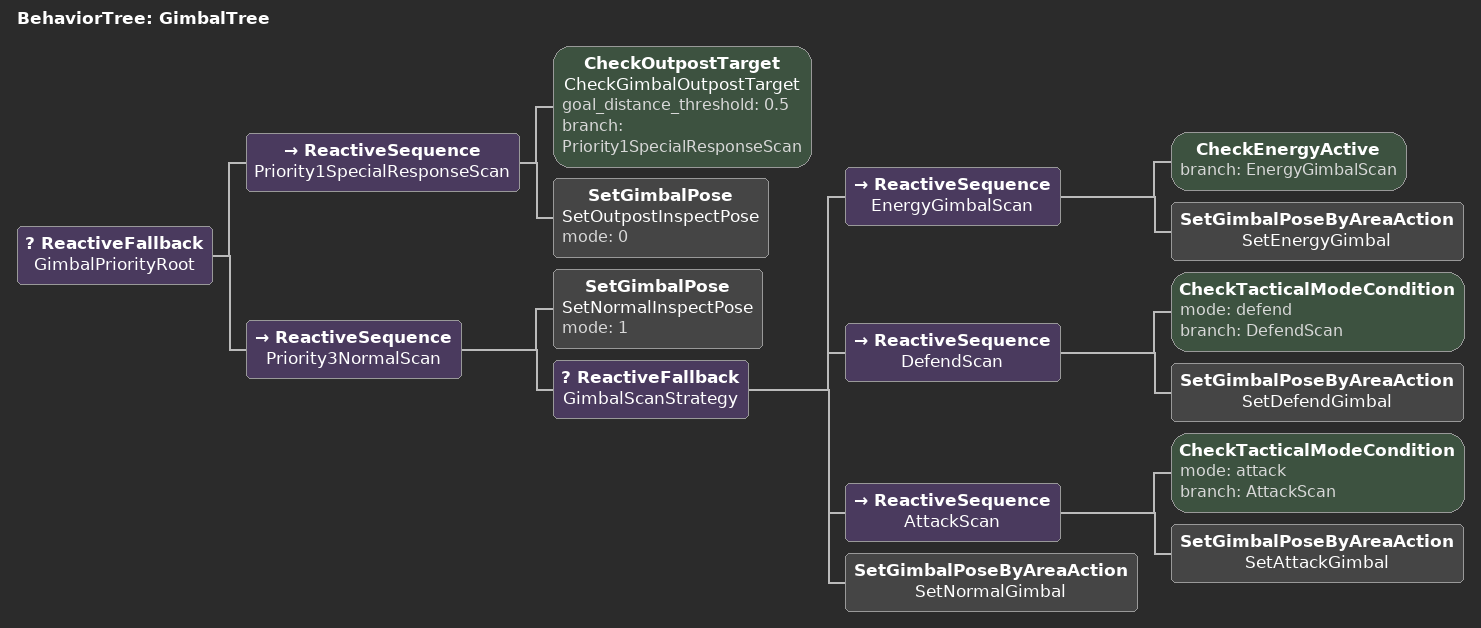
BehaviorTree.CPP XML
<root main_tree_to_execute="GimbalTree">
  <BehaviorTree ID="GimbalTree">
    <ReactiveFallback name="GimbalPriorityRoot">
      <ReactiveSequence name="Priority1SpecialResponseScan">
        <CheckOutpostTarget name="CheckGimbalOutpostTarget"
                            goal_distance_threshold="0.5"
                            branch="Priority1SpecialResponseScan" />
        <SetGimbalPose name="SetOutpostInspectPose" mode="0"/>
      </ReactiveSequence>
      <ReactiveSequence name="Priority3NormalScan">
        <SetGimbalPose name="SetNormalInspectPose" mode="1" />
        <ReactiveFallback name="GimbalScanStrategy">
          <ReactiveSequence name="EnergyGimbalScan">
            <CheckEnergyActive branch="EnergyGimbalScan" />
            <SetGimbalPoseByAreaAction name="SetEnergyGimbal" />
          </ReactiveSequence>
          <ReactiveSequence name="DefendScan">
            <CheckTacticalModeCondition mode="defend" branch="DefendScan" />
            <SetGimbalPoseByAreaAction name="SetDefendGimbal" />
          </ReactiveSequence>
          <ReactiveSequence name="AttackScan">
            <CheckTacticalModeCondition mode="attack" branch="AttackScan" />
            <SetGimbalPoseByAreaAction name="SetAttackGimbal" />
          </ReactiveSequence>
          <SetGimbalPoseByAreaAction name="SetNormalGimbal" />
        </ReactiveFallback>
      </ReactiveSequence>

    </ReactiveFallback>
  </BehaviorTree>
</root>
